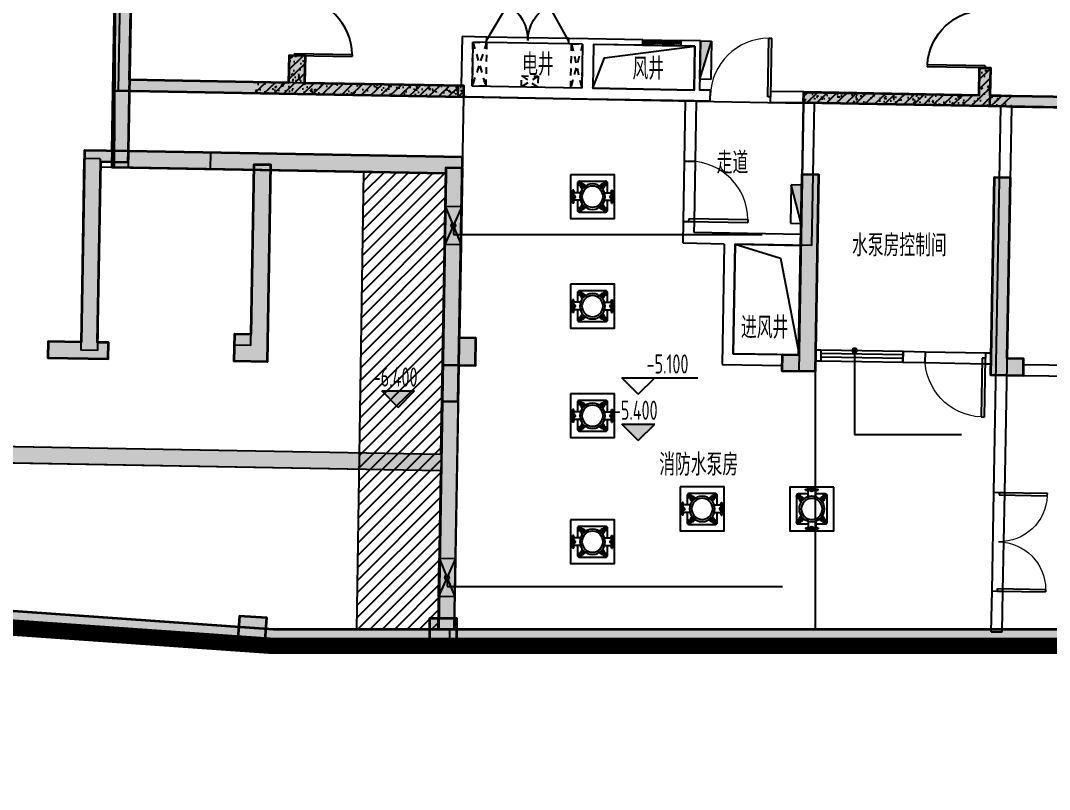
# Model space of a CAD drawing. Extents: x 512858 to 514372, y -232486 to -231710.
# Drawn here: x 512905.66 to 512924.43, y -232126.41 to -232112.37 of the extents above; entities that cross this region are included whole.
import ezdxf

# ---------------------------------------------------------------- set-up
doc = ezdxf.new("R2010")
doc.units = 0
doc.header["$LTSCALE"] = 1000
doc.linetypes.add('1#HXT-B1$0$CACHE2', pattern=[0.1875, 0.125, -0.0625])
doc.linetypes.add('DASH', pattern=[0.35, 0.25, -0.1])
doc.layers.get('0').update_dxf_attribs({"color": 252})
for name, color, linetype in [('0系统$0$00水提建筑条件', 252, 'Continuous'), ('1#HXT-B1$0$A-DOOR', 252, 'Continuous'), ('1#HXT-B1$0$A-FIRE-DOOR', 252, 'Continuous'), ('1#HXT-B1$0$A-HOLE-E', 252, 'Continuous'), ('1#HXT-B1$0$A-HOLE-H', 252, '1#HXT-B1$0$CACHE2'), ('1#HXT-B1$0$A-PATT-COLU', 252, 'Continuous'), ('1#HXT-B1$0$A-STR-CONC-B', 252, 'Continuous'), ('1#HXT-B1$0$A-WALL-S', 252, 'Continuous'), ('1#HXT-B1$0$A-WINDOW', 252, 'Continuous'), ('_0', 252, 'Continuous'), ('A-ANNO-HATC-PATT', 252, 'Continuous'), ('A-ANNO-LEVL', 252, 'Continuous'), ('A-ANNO-NOTE', 252, 'Continuous'), ('A-COLU-CONC', 252, 'Continuous'), ('A-DOOR-FIRE', 252, 'Continuous'), ('A-WALL-BLOK', 252, 'Continuous'), ('A-WALL-CONC', 252, 'Continuous'), ('AA-WALL', 252, 'Continuous'), ('PUB_HATCH', 252, 'Continuous'), ('WALL', 252, 'Continuous'), ('XHS', 252, 'Continuous'), ('Z', 252, 'Continuous'), ('建-房间名称', 252, 'Continuous'), ('面积线', 6, 'Continuous'), ('风井', 252, 'Continuous')]:
    doc.layers.add(name, color=color, linetype=linetype)
for name, color, linetype, lineweight in [('P-FIRE-FH', 252, 'Continuous', 25), ('s-colu-cons', 252, 'Continuous', 35), ('S-COLU-HATC', 252, 'Continuous', 25), ('S-WALL', 252, 'Continuous', 35), ('S-WALL-HATC', 252, 'Continuous', 25), ('面积-不计容-地下室-1', 4, 'Continuous', 0)]:
    doc.layers.add(name, color=color, linetype=linetype, lineweight=lineweight)
doc.styles.add('_TCH_DIM', font='TSSDENG.shx', dxfattribs={"width": 0.8, "bigfont": 'hztxt.shx'})
doc.styles.add('邻里中心-雨水$0$STANDARD', font='GBENOR', dxfattribs={"bigfont": 'GBCBIG'})
pattern_1 = [(45, (0, 0), (-88.38834764831844, 88.38834764831844), []), (50, (0, 0), (358.6300913003767, -31.37606749129755), [37.5, -412.5]), (355, (0, 0), (-69.3756668065, 376.0960668500059), [30, -330]), (100.4514, (29.88584, -2.61467), (289.2546908570108, 344.7197710304768), [31.870095, -350.571056]), (46.1842, (0, 100), (533.6205243128222, -82.75950716450905), [56.25, -618.75]), (96.63560000000001, (44.4683725, 93.1033465), (467.3313527743517, 487.0589354502209), [47.805144, -525.8565]), (351.1842, (0, 100), (467.3309725668136, 487.0593004626623), [45, -495]), (21, (50, 75), (298.4535260592309, -201.3094453326694), [37.5, -412.5]), (325.9999999999999, (50, 75), (121.6576659607912, 362.5750225234264), [30, -330]), (71.4514, (74.8711165, 58.224197), (420.111314290745, 161.2652483549762), [31.870095, -350.571056]), (37.5, (0, 0), (6.079927658645312, 166.4469269156558), [0, -326, 0, -335, 0, -331.25]), (7.5, (0, 0), (131.5347687210743, 197.2058559411801), [0, -191, 0, -318.5, 0, -126.25]), (-32.5, (-111.5, 0), (266.9112180862045, -11.27743586718988), [0, -125, 0, -390, 0, -517.5]), (-42.50000000000001, (-161.5, 0), (291.5930846711931, 50.05249116615887), [0, -162.5, 0, -259, 0, -367.5])]

# ---------------------------------------------------------------- blocks, each defined once
blk = doc.blocks.new('A$C1C124BEE')
at = {"layer": 'S-WALL-HATC', "linetype": 'ByBlock'}
h = blk.add_hatch(color=256, dxfattribs=at)
h.dxf.hatch_style = 1
h.paths.add_polyline_path([(28053.38798744511, -6199.694218740449), (28049.99147232203, -1389.958647348336), (23250.00640824402, -1390.037137743086), (23250.09287649579, -9699.724699086975), (20000.10071782628, -9699.75851758715), (20000.10071782628, -6199.758517392678), (15699.987583315, -6199.758517392736), (15700.06950031058, -6699.746202414914), (9099.312148992207, -6699.888233570033), (9099.312148992321, -9699.87193988898), (2900.037094892119, -9699.871939888806), (2900.113921938115, -4900.026571271068), (-3999.853670409764, -4900.098370376974), (-4000.05323486228, -9700.000177737034), (-7499.993458389188, -9700.000177737034), (-7501.719821469625, -9500.060376125446), (-7600.026042859186, -9500.000150431413), (-7599.94424115587, -1390.014462482533), (-9099.98571876681, -1390.025032227859), (-9100.023698410252, 3999.985774115485), (-9000.041838908452, 3999.938448828587), (-9000.002375454875, 4499.985774115485), (-9500.04704223189, 4499.980570792512), (-11024.42276301002, 4499.980570792686), (-11019.04300078005, 4199.885100074753), (-9500.043919533608, 4199.885100074753), (-9499.98252631037, -1700.065486644628), (-7999.982526395353, -1700.049878070306), (-7999.896159463795, -10000.00015043159), (-3699.988522814354, -10000.00015043153), (-3699.927658776753, -5200.043891266454), (2600.036813039915, -5200.043891266279), (2600.06831195252, -9999.939577398649), (9399.312148992554, -9999.939577398764), (9400.072622366832, -6999.811758462572), (16000.07262201107, -6999.743080739747), (16000.06741974631, -6499.800140617008), (19600.00940395833, -6499.8001425002), (19600.10383955867, -9999.76267984818), (23650.0932135242, -9999.72350470844), (23650.01202007802, -1790.383868436387), (27750.20234213606, -1790.316821236804), (27753.60022323055, -6499.677177672274), (33849.93941713776, -6499.578310350771), (33850.09963738581, -10663.78376662731), (34150.09963708103, -10663.75080059428), (34150.05351616245, -6199.635246307822)])
h = blk.add_hatch(color=256, dxfattribs=at)
h.dxf.hatch_style = 1
edge = h.paths.add_edge_path()
edge.add_line((-500.0237422719365, 4499.989590971149), (-500.0237422719365, 4499.999823057209))
edge.add_line((41049.99502414302, -2699.998694710084), (41049.99502414302, -2699.998885000474))
h.paths.add_polyline_path([(27749.96263950691, -5100.065193449205), (34149.98966924614, -5099.986356165027), (34149.99646506761, -4899.98635636596), (31249.99646707322, -4900.02867749182), (31249.99768022867, -4399.996621151398), (30949.99768022867, -4399.996621151398), (30949.99681364128, -4900.050449317845), (28049.96263950691, -4899.970984425803), (28049.96263950726, -1700.075359644601), (27749.96263950726, -1700.075359644776)])
at = {"layer": 'S-WALL-HATC'}
h = blk.add_hatch(color=256, dxfattribs=at)
h.dxf.hatch_style = 1
h.paths.add_polyline_path([(46749.9815794162, -3599.56074438896), (46749.98157941585, -5100.044353221718), (40350.02391563111, -5100.043351034226), (40350.02001244203, -4900.043351072061), (43550.02001244168, -4900.038909578405), (43549.99123931758, -4399.996621151164), (43749.99123931758, -4399.996621151164), (43750.01179351471, -4900.078200106509), (46449.98157941585, -4899.967226792185), (46449.98157941585, -3599.560744388844)])
at = {"layer": 'S-WALL-HATC', "linetype": 'ByBlock'}
h = blk.add_hatch(color=256, dxfattribs=at)
h.dxf.hatch_style = 1
h.paths.add_polyline_path([(27550.03365137114, -9700.00017694285), (27550.00894047366, -6400.026061336452), (28050.00893437595, -6400.021700562211), (28050.0089343763, -6200.021700562385), (27250.00894047378, -6200.021700522746), (27250.03365137149, -9700.00017694285), (26650.02769237116, -9700.000176942674), (26650.02769237151, -10000.00017694267), (27750.01138098282, -10000.03891114879), (27750.01138098282, -9700.03891114879)])
h = blk.add_hatch(color=256, dxfattribs=at)
h.dxf.hatch_style = 1
h.paths.add_polyline_path([(30349.31720263092, -6399.688846869336), (30349.31720263092, -9499.694849930005), (30050.09242328582, -9499.68284380855), (30050.09242328629, -9999.676840747765), (30649.31720263057, -9999.688846869336), (30649.31720263092, -6399.688846869336)])
h = blk.add_hatch(color=256, dxfattribs=at)
h.dxf.hatch_style = 1
h.paths.add_polyline_path([(34150.02723835048, -6399.688846869336), (34150.02723835025, -9499.694849930122), (34449.25201769522, -9499.68284380855), (34449.25201769522, -9999.67684074759), (33850.02723835059, -9999.688846869336), (33850.02723835059, -6399.688846869336)])
h = blk.add_hatch(color=256, dxfattribs=at)
h.dxf.hatch_style = 1
h.paths.add_polyline_path([(40349.98700491071, -6399.592117927154), (40349.98700491071, -9699.592117927154), (40050.76222556609, -9699.58011180564), (40050.76222556633, -9999.58011180564), (40649.98700491106, -9999.592117927037), (40649.98700491106, -6399.592117927212)])
h = blk.add_hatch(color=256, dxfattribs=at)
h.dxf.hatch_style = 1
h.paths.add_polyline_path([(44150.02723788132, -6399.592117927154), (44150.02723788098, -9699.592117927154), (44449.25201722595, -9699.58011180564), (44449.25201722595, -9999.58011180564), (43850.02723788132, -9999.592117927212), (43850.02723788132, -6399.592117927328)])
at = {"layer": 'S-WALL', "color": 5, "linetype": 'ByBlock'}
blk.add_lwpolyline([(9400.072622366832, -6999.811758462572), (16000.07262201107, -6999.743080739747), (16000.06741974631, -6499.800140617008), (19600.00940395833, -6499.8001425002), (19600.10383955867, -9999.76267984818), (23650.0932135242, -9999.72350470844), (23650.01202007802, -1790.383868436387), (27750.20234213606, -1790.316821236804), (27753.60022323055, -6499.677177672274), (33849.93941713776, -6499.578310350771), (33850.09963738581, -10663.78376662731), (34150.09963708103, -10663.75080059428), (34150.05351616245, -6199.635246307822), (28053.38798744511, -6199.694218740449), (28049.99147232203, -1389.958647348336), (23250.00640824402, -1390.037137743086), (23250.09287649579, -9699.724699086975), (20000.10071782628, -9699.75851758715), (20000.10071782628, -6199.758517392678), (15699.987583315, -6199.758517392736), (15700.06950031058, -6699.746202414914), (9099.312148992207, -6699.888233570033)], dxfattribs=at)
at = {"layer": 'S-WALL', "linetype": 'ByBlock', "lineweight": 35}
for points in [[(27749.96263950691, -5100.065193449205), (34149.98797029117, -5099.986356185924), (34149.99646506761, -4899.98635636596), (31249.99646707322, -4900.02867749182), (31249.99768022867, -4399.996621151398), (30949.99768022867, -4399.996621151398), (30949.99681364128, -4900.050449317845), (28049.96263950691, -4899.970984425803), (28049.96263950726, -1700.075359644601), (27749.96263950726, -1700.075359644776)], [(46749.9815794162, -3599.56074438896), (46749.98157941585, -5100.044353221718), (40350.02391563111, -5100.043351034226), (40350.02001244203, -4900.043351072061), (43550.02001244168, -4900.038909578405), (43549.99123931758, -4399.996621151164), (43749.99123931758, -4399.996621151164), (43750.01179351471, -4900.078200106509), (46449.98157941585, -4899.967226792185), (46449.98157941585, -3599.560744388844)], [(27550.03365137114, -9700.00017694285), (27550.00894047366, -6400.026061336452), (28050.00893437595, -6400.021700562211), (28050.0089343763, -6200.021700562385), (27250.00894047378, -6200.021700522746), (27250.03365137149, -9700.00017694285), (26650.02769237116, -9700.000176942674), (26650.02769237151, -10000.00017694267), (27750.01138098282, -10000.03891114879), (27750.01138098282, -9700.03891114879)], [(30349.31720263092, -9499.688846869336), (30349.31720263092, -6399.688846869336), (30649.31720263092, -6399.688846869336), (30649.31720263057, -9999.688846869336), (30649.31720263057, -9999.688846869336), (30649.31720263057, -9999.688846869336), (30049.31720263092, -9999.688846869336), (30049.31720263057, -9499.688846869336)], [(34150.02723835048, -9499.688846869336), (34150.02723835048, -6399.688846869336), (33850.02723835059, -6399.688846869336), (33850.02723835059, -9999.688846869336), (33850.02723835059, -9999.688846869336), (33850.02723835059, -9999.688846869336), (34450.02723835059, -9999.68884686951), (34450.02723835025, -9499.688846869336)], [(44150.02723788098, -9699.592117927212), (44150.02723788132, -6399.592117927212), (43850.02723788132, -6399.592117927328), (43850.02723788132, -9999.592117927212), (43850.02723788132, -9999.592117927212), (43850.02723788132, -9999.592117927212), (44450.02723788132, -9999.592117927037), (44450.02723788098, -9699.592117927037)]]:
    blk.add_lwpolyline(points, close=True, dxfattribs=at)
at = {"layer": 'S-WALL', "linetype": 'ByBlock', "lineweight": 35, "elevation": 4.60318101e-08}
blk.add_lwpolyline([(40349.98700491071, -9699.592117927154), (40349.98700491071, -6399.592117927154), (40649.98700491106, -6399.592117927212), (40649.98700491106, -9999.592117927037), (40649.98700491106, -9999.592117927037), (40649.98700491106, -9999.592117927037), (40049.98700491106, -9999.592117927154), (40049.98700491083, -9699.592117927154)], close=True, dxfattribs=at)
blk = doc.blocks.new('1#HXT-B1$0$$DorLib2D$00000231')
at = {"color": 0}
for p, q in [((-0.4999999999999947, 7.1e-15), (-0.2500000000000284, 0.4330127018921708)), ((0.5000000000000053, 7.1e-15), (0.250000000000032, 0.4330127018921708))]:
    blk.add_line(p, q, dxfattribs=at)
for centre, radius, start, end in [((-0.4999999999996803, 3.055e-13), 0.499999999999681, 0, 59.99999999996344), ((0.5000000000000426, -2.49e-14), 0.4999999999999835, 120.0000000000366, 180)]:
    blk.add_arc(centre, radius, start, end, dxfattribs=at)
blk = doc.blocks.new('1#HXT-B1$0$$WINLIB2D$00000039')
at = {"color": 0}
for points in [[(-0.4999999999983409, 0.5000000000445652), (-0.4999999999999964, -0.4999999999999716)], [(0.5000000000016591, 0.4999999999536158), (-0.4999999999983409, 0.5000000000445652)], [(0.4999999999983338, -0.5000000000463842), (0.4999999999999609, 0.4999999999999432)], [(-0.499999999999428, 0.1666666667124446), (0.500000000000572, 0.1666666666205998)], [(-0.4518745131427302, -0.1666666666260284), (-0.5000000000072298, 0.083585865078021)], [(-0.3838834764901549, -0.166666666632409), (-0.4479860405916831, 0.1666666667079113)], [(-0.3158924398378069, -0.166666666637866), (-0.3799950039392748, 0.1666666667006353)], [(-0.2479014031851996, -0.166666666645142), (-0.3120039672867243, 0.1666666666951784)], [(-0.1799103665328481, -0.1666666666505989), (-0.2440129306343159, 0.1666666666887977)], [(-0.1119193298802692, -0.1666666666569512), (-0.1760218939817904, 0.1666666666824455)], [(-0.0439282932278893, -0.1666666666633319), (-0.1080308573293216, 0.1666666666760648)], [(0.024062743424718, -0.1666666666696841), (-0.0400398206768031, 0.1666666666697125)], [(0.092053780077034, -0.1666666666751411), (0.0279512159755768, 0.1666666666642556)], [(0.1600448167296129, -0.1666666666815217), (0.0959422526280953, 0.1666666666578749)], [(0.2280358533819644, -0.166666666687874), (0.163933289280525, 0.1666666666505989)], [(0.2960268900345753, -0.1666666666942547), (0.231924325933047, 0.1666666666460657)], [(0.3640179266869801, -0.1666666667006069), (0.2999153625854838, 0.166666666639685)], [(0.4320089633395341, -0.1666666667060639), (0.3679063992380058, 0.166666666632409)], [(0.4999999999916831, -0.1666666667115209), (0.4358974358904746, 0.1666666666260568)], [(-0.500000000000572, -0.1666666666214951), (0.499999999999428, -0.1666666667124446)], [(0.4999999999983338, -0.5000000000463842), (-0.5000000000016662, -0.4999999999554348)]]:
    blk.add_lwpolyline(points, dxfattribs=at)
blk = doc.blocks.new('1#HXT-B1$0$$DorLib2D$00000001')
for p, q in [((0.45, 0.9750000000000001), (0.5000000000000002, 0.9750000000000001)), ((0.45, 0), (0.45, 0.9750000000000001)), ((0.5, 0), (0.5, 0.9750000000000001)), ((0.5, 0), (0.45, 0))]:
    blk.add_line(p, q)
at = {"lineweight": 13}
blk.add_arc((0.475, 0), 0.975, 91.4692835813538, 180, dxfattribs=at)
blk = doc.blocks.new('1#HXT-B1$0$$DorLib2D$00000225')
at = {"color": 0}
for p, q in [((0.4750000000000032, -0.0014478852985498), (0.4750000000000032, 0.7521225008925327)), ((0.4750000000000032, 0.7521225008925327), (0.5000000000000036, 0.7521225008925363)), ((0.5000000000000036, -0.0014478852985498), (0.5000000000000036, 0.7521225008925363)), ((-0.4999999999999982, -3.6e-15), (-0.5, 0.252035990386009)), ((-0.4750000000000014, 0.252035990386009), (-0.5, 0.252035990386009)), ((-0.4749999999999996, -3.6e-15), (-0.4750000000000014, 0.252035990386009)), ((-0.4749999999999996, -3.6e-15), (-0.4999999999999947, -3.6e-15)), ((0.4750000000000032, -0.0014478852985498), (0.4999999999999929, -0.0014478852985498))]:
    blk.add_line(p, q, dxfattribs=at)
for centre, radius, start, end in [((0.5046168020419071, -0.0019208093578129), 0.7546247204382253, 92.24926861260724, 179.7237749158362), ((-0.5007908120542499, 0.0025725639174823), 0.2507930763238999, 359.7898704778746, 84.09743784757413)]:
    blk.add_arc(centre, radius, start, end, dxfattribs=at)
blk = doc.blocks.new('1#HXT-B1')
at = {"layer": '1#HXT-B1$0$A-PATT-COLU'}
h = blk.add_hatch(dxfattribs=at)
h.set_pattern_fill('钢筋混凝土', color=256, scale=50, style=0)
h.set_pattern_definition(pattern_1)
h.paths.add_polyline_path([(-121006.9752885648, -1003870.913841226), (-121306.9752885648, -1003870.913841226), (-121306.9752885647, -1004370.913841226), (-121140.308621898, -1004437.580507892), (-121006.9752885647, -1004370.913841226)], flags=17)
h = blk.add_hatch(dxfattribs=at)
h.set_pattern_fill('钢筋混凝土', color=256, scale=50, style=0)
h.set_pattern_definition(pattern_1)
h.paths.add_polyline_path([(-108506.9755047691, -1003870.913841226), (-108706.9755047691, -1003870.913841226), (-108706.975504769, -1004370.913841226), (-108606.975504769, -1004437.580507892), (-108506.975504769, -1004370.913841226)], flags=17)
h = blk.add_hatch(dxfattribs=at)
h.set_pattern_fill('钢筋混凝土', color=256, scale=50, style=0)
h.set_pattern_definition(pattern_1)
h.paths.add_polyline_path([(-121906.9750723602, -1004370.913841226), (-121906.9750723602, -1004570.913841226), (-121106.9752885647, -1004570.913841226), (-121140.308621898, -1004437.580507892), (-121306.9752885647, -1004370.913841226)], flags=17)
h = blk.add_hatch(dxfattribs=at)
h.set_pattern_fill('钢筋混凝土', color=256, scale=50, style=0)
h.set_pattern_definition(pattern_1)
h.paths.add_polyline_path([(-121140.308621898, -1004437.580507892), (-121106.9752885647, -1004570.913841226), (-118106.9750723602, -1004570.913841226), (-118106.9750723602, -1004370.913841226), (-121006.9752885647, -1004370.913841226)], flags=17)
h = blk.add_hatch(dxfattribs=at)
h.set_pattern_fill('钢筋混凝土', color=256, scale=50, style=0)
h.set_pattern_definition(pattern_1)
h.paths.add_polyline_path([(-108606.975504769, -1004437.580507892), (-108706.975504769, -1004370.913841226), (-111906.9755047691, -1004370.913841226), (-111906.9755047691, -1004570.913841226), (-108606.975504769, -1004570.913841226)], flags=17)
h = blk.add_hatch(dxfattribs=at)
h.set_pattern_fill('钢筋混凝土', color=256, scale=50, style=0)
h.set_pattern_definition(pattern_1)
h.paths.add_polyline_path([(-108106.9755047691, -1004570.913841226), (-108106.9755047692, -1004370.913841226), (-108506.975504769, -1004370.913841226), (-108606.975504769, -1004437.580507892), (-108606.975504769, -1004570.913841226)], flags=17)
at = {"layer": '1#HXT-B1$0$A-DOOR'}
for p, q in [((-116206.9755047599, -1003470.916373806), (-117706.9755047599, -1003470.916373811)), ((-116206.9755047595, -1003570.916373806), (-117706.9755047595, -1003570.916373811))]:
    blk.add_line(p, q, dxfattribs=at)
at = {"layer": '1#HXT-B1$0$A-HOLE-E'}
blk.add_lwpolyline([(-115756.9755047145, -1004370.913841226), (-115548.7261873354, -1003811.875756063), (-113906.9755047282, -1003570.916373797)], dxfattribs=at)
blk.add_lwpolyline([(-113906.9755046536, -1003570.916373803), (-115756.9755047327, -1003570.916373803), (-115756.9755047328, -1004370.913841226), (-113906.9755046536, -1004370.913841226)], close=True, dxfattribs=at)
at = {"layer": '1#HXT-B1$0$A-HOLE-H'}
for points in [[(-117706.9755047315, -1004370.913841224), (-117956.9755047315, -1004370.913841224), (-117956.9755047315, -1003570.913841224), (-117706.9755047315, -1003570.913841224)], [(-115956.9755047262, -1004370.913841223), (-116156.9755047263, -1004370.913841223), (-116156.9755047262, -1003570.913841223), (-115956.9755047262, -1003570.913841223)], [(-116756.9755047263, -1004370.913841223), (-117056.9755047263, -1004370.913841223), (-117056.9755047263, -1004170.913841223), (-116756.9755047262, -1004170.913841223)]]:
    blk.add_lwpolyline(points, close=True, dxfattribs=at)
for points in [[(-117956.9755047315, -1003570.913841224), (-117706.9755047654, -1004370.911308649)], [(-117706.9755047455, -1003570.913841277), (-117956.9755047315, -1004370.913841224)], [(-116156.9755047262, -1003570.913841223), (-115956.9755047604, -1004370.911308649)], [(-115956.9755047403, -1003570.913841277), (-116156.9755047263, -1004370.913841223)], [(-117053.6383335839, -1004170.913841223), (-116753.6383335839, -1004370.913841223)], [(-116753.6383335841, -1004170.913841223), (-117053.6383335841, -1004370.913841223)]]:
    blk.add_lwpolyline(points, dxfattribs=at)
at = {"layer": '1#HXT-B1$0$A-STR-CONC-B'}
for p, q in [((-121306.9752885648, -1003870.913841226), (-121306.9752885647, -1004370.913841226)), ((-121006.9752885648, -1003870.913841226), (-121306.9752885648, -1003870.913841226)), ((-121006.9752885648, -1003870.913841226), (-121006.9752885647, -1004370.913841226)), ((-108706.9755047691, -1003870.913841226), (-108706.975504769, -1004370.913841226)), ((-108506.9755047691, -1003870.913841226), (-108706.9755047691, -1003870.913841226)), ((-108506.9755047691, -1003870.913841226), (-108506.975504769, -1004370.913841226)), ((-121906.9750723602, -1004370.913841226), (-121306.9752885647, -1004370.913841226)), ((-121006.9752885647, -1004370.913841226), (-118106.9750723602, -1004370.913841226)), ((-118106.9750723602, -1004370.913841226), (-118106.9750723602, -1004570.913841226)), ((-108706.975504769, -1004370.913841226), (-111906.9755047691, -1004370.913841226)), ((-111906.9755047691, -1004570.913841226), (-111906.9755047691, -1004370.913841226)), ((-108106.9755047692, -1004370.913841226), (-108506.975504769, -1004370.913841226)), ((-121906.9750723602, -1004570.913841226), (-121106.9752885647, -1004570.913841226)), ((-121106.9752885647, -1004570.913841226), (-118106.9750723602, -1004570.913841226)), ((-108606.975504769, -1004570.913841226), (-111906.9755047691, -1004570.913841226)), ((-108106.9755047691, -1004570.913841226), (-108606.975504769, -1004570.913841226))]:
    blk.add_line(p, q, dxfattribs=at)
at = {"layer": '1#HXT-B1$0$A-WALL-S'}
for p, q in [((-118156.9755047296, -1003470.916373813), (-118156.9755047293, -1004370.913841226)), ((-117706.9755047599, -1003470.916373811), (-118156.9755047296, -1003470.916373813)), ((-115856.9755047291, -1003470.916373804), (-116206.9755047599, -1003470.916373806)), ((-114856.9755047285, -1003470.9163738), (-115856.9755047291, -1003470.916373804)), ((-113806.975504728, -1003470.916373796), (-114156.9755047285, -1003470.916373798)), ((-113806.975504728, -1003470.916373796), (-113806.9755047292, -1004370.913841226)), ((-117956.9755047295, -1003570.916373812), (-117956.9755047293, -1004370.913841226)), ((-117706.9755047595, -1003570.916373812), (-117956.9755047295, -1003570.916373812)), ((-115956.9755047288, -1003570.916373805), (-116206.9755047595, -1003570.916373806)), ((-115956.9755047288, -1003570.916373805), (-115956.9755047288, -1004370.913841226)), ((-115756.9755047288, -1003570.916373804), (-115756.9755047288, -1004370.913841226)), ((-114856.9755047281, -1003570.9163738), (-115756.9755047288, -1003570.916373804)), ((-113906.9755047282, -1003570.916373797), (-114156.9755047281, -1003570.916373798)), ((-113906.9755047282, -1003570.916373797), (-113906.9755047292, -1004370.913841226)), ((-121306.9695135262, -1003870.914018125), (-121306.9695135262, -1003870.913841225)), ((-121306.9695135262, -1003870.914018125), (-121106.9695135262, -1003870.914018125)), ((-121106.9695135262, -1003870.914018125), (-121106.9695135262, -1003870.913841225)), ((-115956.9755047288, -1004370.913841226), (-117956.9755047293, -1004370.913841226)), ((-113906.9755047292, -1004370.913841226), (-115756.9755047288, -1004370.913841226)), ((-113606.9755047313, -1004370.913841226), (-113806.9755047292, -1004370.913841226)), ((-111906.9755047691, -1004370.913841226), (-112506.9755047313, -1004370.913841226)), ((-118056.9755047291, -1004570.913841226), (-118106.9750723602, -1004570.913841226)), ((-115856.9755047288, -1004570.913841226), (-118056.9755047293, -1004570.913841226)), ((-113906.9755047293, -1004570.913841226), (-115856.9755047288, -1004570.913841226)), ((-113606.9755047313, -1004570.913841226), (-113906.9755047293, -1004570.913841226)), ((-111906.9755047691, -1004570.913841226), (-112506.9755047313, -1004570.913841226))]:
    blk.add_line(p, q, dxfattribs=at)
for points in [[(-117706.9755047595, -1003570.916373811), (-117706.9755047599, -1003470.916373811)], [(-116206.9755047595, -1003570.916373806), (-116206.9755047599, -1003470.916373806)], [(-114856.9755047281, -1003570.9163738), (-114856.9755047285, -1003470.9163738)], [(-114156.9755047281, -1003570.916373797), (-114156.9755047285, -1003470.916373798)], [(-121306.9695135262, -1003870.913841225), (-121106.9695135262, -1003870.913841225)], [(-108706.975504769, -1003870.913841221), (-108506.975504769, -1003870.913841221)], [(-113606.9755047313, -1004570.913841226), (-113606.9755047313, -1004370.913841226)], [(-112506.9755047313, -1004570.913841226), (-112506.9755047313, -1004370.913841226)]]:
    blk.add_lwpolyline(points, dxfattribs=at)
at = {"layer": '1#HXT-B1$0$A-DOOR', "xscale": 1500, "yscale": -1500, "zscale": 100, "rotation": 180.0000000000008}
blk.add_blockref('1#HXT-B1$0$$DorLib2D$00000231', (-116956.9755047597, -1003520.916373809), dxfattribs=at)
at = {"layer": '1#HXT-B1$0$A-FIRE-DOOR', "zscale": 200}
for name, p, xscale, yscale, rotation in [('1#HXT-B1$0$$DorLib2D$00000225', (-121206.9695135262, -1003170.913841225), -1400, -1400, 90.00000000000334), ('1#HXT-B1$0$$DorLib2D$00000225', (-108606.9755047691, -1003170.913841221), -1400, 1400, 90.00000000000334), ('1#HXT-B1$0$$DorLib2D$00000001', (-113056.9755047313, -1004470.913841226), -1100, -1100, 180)]:
    blk.add_blockref(name, p, dxfattribs=dict(at, xscale=xscale, yscale=yscale, rotation=rotation))
at = {"layer": '1#HXT-B1$0$A-WINDOW', "xscale": 700, "yscale": 100, "zscale": 100, "rotation": 180.0000000000008}
blk.add_blockref('1#HXT-B1$0$$WINLIB2D$00000039', (-114506.9755047283, -1003520.916373799), dxfattribs=at)
blk = doc.blocks.new('$TwtSys$00000434')
for p, q in [((-0.5, 0.5), (-0.5, -0.5)), ((-0.5, -0.5), (0.5, 0.5)), ((0.5, 0.5), (-0.5, 0.5)), ((0.5, -0.5), (0.5, 0.5)), ((-0.5, -0.5), (0.5, -0.5))]:
    blk.add_line(p, q)
blk.add_solid([(0.5, -0.5), (0.5, 0.5), (-0.5, -0.5)])
blk = doc.blocks.new('A$C3CF8769D')
at = {"layer": 'P-FIRE-FH', "yscale": 199.9999999999999}
for p, xscale, zscale, rotation in [((49607.36065524234, -46597.6416599857), -700, 700, 268.9735608229119), ((51260.65335551172, -49227.69335132925), 699.9999999999999, 699.9999999999999, 88.97357418102004)]:
    blk.add_blockref('$TwtSys$00000434', p, dxfattribs=dict(at, xscale=xscale, zscale=zscale, rotation=rotation))
blk = doc.blocks.new('A$C5B776904')
at = {"layer": 'S-COLU-HATC'}
for points in [[(41665.20723236306, -57379.64036157617), (41700.06348472229, -56880.8567996262), (41201.2799227722, -56846.00054726715), (41166.42367041344, -57344.78410921711)], [(45168.63648038171, -57390.53273939167), (45168.63648038171, -56890.53273939167), (44668.63648038171, -56890.53273939167), (44668.63648038171, -57390.53273939167)]]:
    blk.add_hatch(color=256, dxfattribs=at).paths.add_polyline_path(points)
at = {"layer": 'S-WALL-HATC'}
h = blk.add_hatch(color=256, dxfattribs=at)
h.paths.add_polyline_path([(74118.61968148407, -57390.53273953614), (74118.61968148407, -59860.5616396204), (106018.6196814887, -59860.56163962354), (106018.6196814855, -57399.99999999814), (111068.6196814873, -57399.99999999814), (111068.6196814869, 0), (0, -7.276e-12), (0, -54446.10901031177), (41809.90582710411, -57390.53273953614)])
h.paths.add_polyline_path([(41820.45637227794, -57090.53273953614), (299.9999999995416, -54166.49321894255), (299.9999999995343, -299.9999999999927), (110768.6196814869, -299.9999999999927), (110768.6196814873, -57099.99999999953), (105718.6196814808, -57100.00000000116), (105718.6196814808, -59560.5616396215), (74418.61968148826, -59560.56163962034), (74418.61968148826, -57090.53273953637)], flags=16)
at = {"layer": 's-colu-cons'}
for points in [[(41665.20723236306, -57379.64036157617), (41700.06348472229, -56880.8567996262), (41201.2799227722, -56846.00054726715), (41166.42367041344, -57344.78410921711)], [(45168.63648038171, -57390.53273939167), (45168.63648038171, -56890.53273939167), (44668.63648038171, -56890.53273939167), (44668.63648038171, -57390.53273939167)]]:
    blk.add_lwpolyline(points, close=True, dxfattribs=at)
at = {"layer": 'S-WALL'}
blk.add_lwpolyline([(41809.90582710411, -57390.53273953614), (0, -54446.10901031177), (0, 0), (111068.6196814869, 0), (111068.6196814873, -57399.99999999814), (106018.6196814855, -57399.99999999814), (106018.6196814887, -59860.56163962354), (74118.61968148407, -59860.5616396204), (74118.61968148407, -57390.53273953614)], close=True, dxfattribs=at)
blk.add_lwpolyline([(41823.96453197721, -57090.77979841991), (299.9999999995343, -54166.49321894255), (299.9999999995343, -300), (110768.6196814869, -300), (110768.6196814873, -57099.99999999953), (105718.6196814808, -57100.00000000116), (105718.6196814808, -59560.5616396215), (74418.61968148826, -59560.56163962034), (74418.61968148826, -57090.53273953637), (41816.93952388224, -57090.53273953614)], dxfattribs=at)
blk = doc.blocks.new('xhs')
at = {"layer": 'XHS', "color": 1, "linetype": 'Continuous', "ltscale": 3}
for p, q in [((1082796.121067539, -25497.66036372475), (1082884.867305592, -25497.66036372475)), ((1082804.682756677, -25670.59044080071), (1082804.682756677, -25489.13285188965)), ((1082828.284596875, -25463.11631142191), (1083328.542688802, -25463.11631142191)), ((1082839.982470229, -25455.55534498982), (1082839.982470229, -25542.17740516953)), ((1082863.676530078, -25577.72984062723), (1082926.429596797, -25514.97677390866)), ((1082864.918481067, -25516.94240116171), (1082926.169527248, -25578.19344728283)), ((1082920.992598131, -25520.41377257399), (1082954.95715417, -25546.45509802393)), ((1083235.834687546, -25520.41377257399), (1083201.870131508, -25546.45509802393)), ((1083293.150755659, -25577.72984062723), (1083230.397688881, -25514.97677390866)), ((1083291.90880461, -25516.94240116171), (1083230.657758489, -25578.19344728283)), ((1083360.706218138, -25497.66036372475), (1083271.959980085, -25497.66036372475)), ((1083316.844815508, -25455.55534498982), (1083316.844815508, -25542.17740516953)), ((1083353.091548875, -25495.04222362332), (1083353.091548875, -25670.59044080071)), ((1082732.577207938, -25639.55374478392), (1082713.762671009, -25639.55374478392)), ((1082713.824052587, -25859.20905535511), (1082713.824052587, -25625.03038900189)), ((1082732.787183121, -25625.03038900189), (1082713.824052587, -25625.03038900189)), ((1082732.787183121, -25859.20905535511), (1082732.787183121, -25625.03038900189)), ((1082863.000679389, -25670.59044080071), (1082754.278731003, -25670.59044080071)), ((1082868.389852539, -25573.01651822619), (1082894.431177929, -25606.98107426457)), ((1083288.437433198, -25573.01651822619), (1083262.396107748, -25606.98107426457)), ((1083291.968511179, -25670.59044080071), (1083400.690459505, -25670.59044080071)), ((1083422.182007447, -25859.20905535511), (1083422.182007447, -25625.03038900189)), ((1083422.182007447, -25625.03038900189), (1083441.145137981, -25625.03038900189)), ((1083422.39198257, -25639.55374478392), (1083441.206519559, -25639.55374478392)), ((1083441.145137981, -25859.20905535511), (1083441.145137981, -25625.03038900189)), ((1082732.577207938, -25846.445615521), (1082713.762671009, -25846.445615521)), ((1082732.787183121, -25859.20905535511), (1082713.824052587, -25859.20905535511)), ((1082863.000679389, -25809.09299831681), (1082754.278731003, -25809.09299831681)), ((1082804.682756677, -25995.80368625216), (1082804.682756677, -25809.09299831681)), ((1082868.389852539, -25911.92001997523), (1082894.431177929, -25877.95546393685)), ((1083288.437433198, -25911.92001997523), (1083262.396107748, -25877.95546393685)), ((1083291.968511179, -25809.09299831681), (1083400.690459505, -25809.09299831681)), ((1083353.091548875, -25809.09299831681), (1083353.091548875, -25991.97863887839)), ((1083422.182007447, -25859.20905535511), (1083441.145137981, -25859.20905535511)), ((1083422.39198257, -25846.445615521), (1083441.206519559, -25846.445615521)), ((1082796.121067539, -25987.27617447666), (1082884.867305592, -25987.27617447666)), ((1083321.047630444, -26023.75631140761), (1082837.248817578, -26023.75631140761)), ((1082839.982470229, -26029.38119315199), (1082839.982470229, -25942.75913297228)), ((1082863.676530078, -25907.20669751458), (1082926.429596797, -25969.95976423315)), ((1082864.918481067, -25967.9941370397), (1082926.169527248, -25906.74309085898)), ((1082920.992598131, -25964.52276556782), (1082954.95715417, -25938.48144017748)), ((1083235.834687546, -25964.52276556782), (1083201.870131508, -25938.48144017748)), ((1083293.150755659, -25907.20669751458), (1083230.397688881, -25969.95976423315)), ((1083291.90880461, -25967.9941370397), (1083230.657758489, -25906.74309085898)), ((1083360.706218138, -25987.27617447666), (1083271.959980085, -25987.27617447666)), ((1083316.844815508, -26029.38119315199), (1083316.844815508, -25942.75913297228))]:
    blk.add_line(p, q, dxfattribs=at)
at = {"layer": 'XHS', "color": 1, "ltscale": 3}
for p, q in [((1082690.258470491, -25677.45368318848), (1082701.935382262, -25677.45368318848)), ((1082690.258470491, -25677.45368318848), (1082690.258470491, -25807.69638263277)), ((1082701.935382262, -25677.45368318848), (1082701.935382262, -25807.69638263277)), ((1082713.824052587, -25704.50230609469), (1082702.634118751, -25704.50230609469)), ((1082713.824052587, -25704.50230609469), (1082713.824052587, -25779.73713826231)), ((1083441.145137988, -25704.50230609469), (1083452.335071765, -25704.50230609469)), ((1083441.145137988, -25704.50230609469), (1083441.145137988, -25779.73713826231)), ((1083464.710720025, -25677.45368318848), (1083453.033808313, -25677.45368318848)), ((1083453.033808313, -25677.45368318848), (1083453.033808313, -25807.69638263277)), ((1083464.710720025, -25677.45368318848), (1083464.710720025, -25807.69638263277)), ((1083465.508030854, -25699.71002166561), (1083465.508030854, -25787.11767630867)), ((1082701.935382262, -25807.69638263277), (1082690.258470491, -25807.69638263277)), ((1082713.824052587, -25779.73713826231), (1082702.634118751, -25779.73713826231)), ((1083441.145137988, -25779.73713826231), (1083452.335071765, -25779.73713826231)), ((1083453.033808313, -25807.69638263277), (1083464.710720025, -25807.69638263277))]:
    blk.add_line(p, q, dxfattribs=at)
at = {"layer": 'XHS', "color": 1, "linetype": 'Continuous', "ltscale": 3}
for centre, radius in [((1082840.488676503, -25497.90158032469), 36.86400000000001), ((1082839.982470229, -25497.66036372475), 22.43429521557224), ((1083078.413642839, -25742.46826910071), 231.6520404203079), ((1082895.343586102, -25546.89173846535), 36.86400000000001), ((1082894.837379828, -25546.65052186541), 22.43429521557224), ((1083261.483699575, -25546.89173846535), 36.86400000000001), ((1083261.989905909, -25546.65052186541), 22.43429521557224), ((1083316.338609174, -25497.90158032469), 36.86400000000001), ((1083316.844815508, -25497.66036372475), 22.43429521557224), ((1083078.30076535, -25741.28086971335), 193.167037806141), ((1082745.429270104, -25742.30378752045), 5.467206218355708), ((1082895.343586102, -25938.04479967646), 36.86400000000001), ((1083261.483699575, -25938.04479967646), 36.86400000000001), ((1083409.539920464, -25742.30378752045), 5.467206218355708), ((1082840.488676503, -25987.03495781712), 36.86400000000001), ((1082839.982470229, -25987.27617447666), 22.43429521557224), ((1082894.837379828, -25938.28601633601), 22.43429521557224), ((1083261.989905909, -25938.28601633601), 22.43429521557224), ((1083316.338609174, -25987.03495781712), 36.86400000000001), ((1083316.844815508, -25987.27617447666), 22.43429521557224)]:
    blk.add_circle(centre, radius, dxfattribs=at)
for centre, radius, start, end in [((1082758.614885941, -25645.82671963267), 24.95353157980291, 169.8564021214002, 262.928569082758), ((1082720.654960349, -25743.03092317871), 37.55206743787135, 290.9002981570866, 69.09970184291343), ((1082859.928733185, -25645.82671963267), 24.95353157980291, 277.071430917242, 313.5182417438651), ((1083295.040457383, -25645.82671963267), 24.95353157980291, 226.481758256135, 262.928569082758), ((1083434.314230219, -25743.03092317871), 37.55206743787135, 110.9002981570866, 249.0997018429134), ((1083396.354304627, -25645.82671963267), 24.95353157980291, 277.071430917242, 10.14359787859975), ((1082750.561683908, -25826.22453402571), 17.84103204598614, 73.78740323498253, 185.194488002603), ((1082859.928733185, -25833.85671948485), 24.95353157980291, 49.4005627962817, 82.928569082758), ((1083295.040457383, -25833.85671948485), 24.95353157980291, 97.07143091724198, 130.5994372037183), ((1083404.4075066, -25826.22453402571), 17.84103204598614, 354.805511997397, 106.2125967650175)]:
    blk.add_arc(centre, radius, start, end, dxfattribs=at)
at = {"layer": 'Z'}
blk.add_lwpolyline([(1083478.30076535, -25341.28086971336), (1083478.30076535, -26141.28086971336), (1082678.30076535, -26141.28086971336), (1082678.30076535, -25341.28086971336)], close=True, dxfattribs=at)
blk = doc.blocks.new('A$C5DE05EB2')
at = {"layer": '0系统$0$00水提建筑条件', "linetype": 'Continuous', "xscale": -1}
for p in [(1085260.607994128, 22923.38592979452, -2.961829213e-07), (1085260.607994128, 20923.38592979452, -2.961829213e-07), (1085260.607994128, 18923.72210502392, -1.021539327e-07), (1087260.607994128, 17223.3859297944, -2.961829213e-07), (1085260.607994128, 16623.38592979452, -2.961829213e-07)]:
    blk.add_blockref('xhs', p, dxfattribs=at)
at = {"layer": '0系统$0$00水提建筑条件', "linetype": 'Continuous', "xscale": -1, "rotation": 270}
blk.add_blockref('xhs', (31924.6626203896, -1091597.495982145, -2.961829213e-07), dxfattribs=at)
blk = doc.blocks.new('$DorLib2D$00000001')
for p, q in [((0.45, 0.9750000000000001), (0.5000000000000002, 0.9750000000000001)), ((0.45, 0), (0.45, 0.9750000000000001)), ((0.5, 0), (0.5, 0.9750000000000001)), ((0.5, 0), (0.45, 0))]:
    blk.add_line(p, q)
at = {"lineweight": 13}
blk.add_arc((0.475, 0), 0.975, 91.4692835813538, 180, dxfattribs=at)
blk = doc.blocks.new('$WINLIB2D$00000001')
at = {"color": 0}
for points in [[(-0.4999999999999964, 0.5000000000000142), (-0.4999999999999964, -0.4999999999999858)], [(-0.4999999999999964, 0.5000000000000142), (0.5000000000000036, 0.5000000000000142)], [(0.5000000000000036, -0.4999999999999858), (0.5000000000000036, 0.5000000000000142)], [(0.5000000000000036, 0.1666666666666714), (-0.4999999999999964, 0.1666666666666714)], [(0.5000000000000036, -0.1666666666666572), (-0.4999999999999964, -0.1666666666666572)], [(-0.4999999999999964, -0.4999999999999858), (0.5000000000000036, -0.4999999999999858)]]:
    blk.add_lwpolyline(points, dxfattribs=at)
blk = doc.blocks.new('$DorLib2D$00000002')
for p, q in [((-0.5, -1e-16), (-0.5000000000000007, 0.4875)), ((-0.4750000000000007, 0.4875), (-0.5000000000000007, 0.4875)), ((-0.475, 0), (-0.4750000000000007, 0.4875)), ((0.475, 0), (0.4750000000000007, 0.4875)), ((0.4750000000000007, 0.4875), (0.5000000000000007, 0.4875)), ((0.5, -1e-16), (0.5000000000000007, 0.4875)), ((-0.5, -1e-16), (-0.475, 0)), ((0.5, -1e-16), (0.475, 0))]:
    blk.add_line(p, q)
at = {"lineweight": 13}
for centre, start, end in [((-0.4875, 0), 0, 88.53071641864632), ((0.4875, 0), 91.46928358135371, 180)]:
    blk.add_arc(centre, 0.4875, start, end, dxfattribs=at)
blk = doc.blocks.new('B-BZZ')
at = {"layer": 'A-ANNO-HATC-PATT'}
for points in [[(571706.4772505992, -83573.62031548592), (571671.6209982404, -84072.40387743589), (572170.4045601904, -84107.26012979465), (572205.2608125492, -83608.47656784469)], [(575173.8338082087, -83618.15250761056), (575173.8338082087, -84118.15250761056), (575673.8338082087, -84118.15250761056), (575673.8338082087, -83618.15250761056)]]:
    blk.add_hatch(color=256, dxfattribs=at).paths.add_polyline_path(points, flags=17)
at = {"layer": 'A-COLU-CONC'}
for points in [[(571671.6209982404, -84072.40387743589), (572170.4045601904, -84107.26012979465), (572205.2608125492, -83608.47656784469), (571706.4772505992, -83573.62031548592)], [(575173.8338082087, -84118.15250761056), (575673.8338082087, -84118.15250761056), (575673.8338082087, -83618.15250761056), (575173.8338082087, -83618.15250761056)]]:
    blk.add_lwpolyline(points, close=True, dxfattribs=at)

msp = doc.modelspace()

# ---------------------------------------------------------------- hatches: boundary and pattern name
h = msp.add_hatch()
h.set_pattern_fill('ANSI31', color=252, scale=0.1)
h.set_pattern_definition([(45, (512337.9463518945, -232401.4530680067), (-0.1122532015133644, 0.1122532015133644), [])])
h.paths.add_polyline_path([(512913.4251151943, -232115.1616197564), (512913.2945556465, -232123.4889681663), (512911.7945556465, -232123.4889681663), (512911.9253514713, -232115.1347914612)])
at = {"layer": 'A-ANNO-HATC-PATT'}
for points in [[(512907.3291754777, -232114.7525197904), (512907.6291310598, -232114.7576820361), (512907.6480614492, -232113.6577196924), (512907.3481058671, -232113.6525574466)], [(512907.6283654352, -232114.7577742314), (512907.622991339, -232115.0577260926), (512909.1227506454, -232115.0845965736), (512909.1281247417, -232114.7846447123)], [(512907.1171373778, -232114.8981954772), (512906.8171730179, -232114.8935713268), (512906.7632231925, -232118.3932466064), (512907.0631875524, -232118.3978707568)], [(512913.659298841, -232118.6664225575), (512913.3593469831, -232118.6610482721), (512913.3301908224, -232120.2883240827), (512913.4274876329, -232120.4400914069), (512913.6274555394, -232120.4436741974)], [(512878.7334907287, -232119.8184953787), (512878.5808634672, -232119.9657849012), (512913.324816537, -232120.5882759407), (512913.4274876329, -232120.4400914069), (512913.3301908224, -232120.2883240827), (512878.8861179901, -232119.6712058563)], [(512913.4274876329, -232120.4400914069), (512913.324816537, -232120.5882759407), (512913.2728925167, -232123.4862810236), (512913.5728443747, -232123.491655309), (512913.6274555394, -232120.4436741974)]]:
    msp.add_hatch(color=252, dxfattribs=at).paths.add_polyline_path(points, flags=17)
at = {"layer": 'A-ANNO-LEVL'}
for points in [[(512912.5515979906, -232119.4346739903), (512912.2515979906, -232119.1346739903), (512912.8515979905, -232119.1346739903)], [(512916.9314423188, -232120.0401797419), (512916.6314423187, -232119.740179742), (512917.2314423188, -232119.740179742)]]:
    msp.add_hatch(color=252, dxfattribs=at).paths.add_polyline_path(points, flags=17)
at = {"layer": 'A-ANNO-NOTE'}
for points in [[(512913.6173563107, -232116.1143908352, 0.9999999999999999), (512913.4973563107, -232116.1143908352, 0.9999999999999999)], [(512920.9400056092, -232118.3957883877, 0.9999999999999999), (512920.8200056092, -232118.3957883877, 0.9999999999999999)], [(512913.5024494285, -232122.5415295546, 0.9999999999999999), (512913.3824494286, -232122.5415295546, 0.9999999999999999)]]:
    msp.add_hatch(color=252, dxfattribs=at).paths.add_polyline_path(points, flags=17)
at = {"layer": 'PUB_HATCH'}
for points in [[(512910.2671113248, -232123.6390615655), (512910.2723865974, -232123.4890615655), (512868.7519302251, -232120.5650220449), (512868.6019302251, -232120.7048299405), (512868.4519302251, -232120.8446378362), (512910.2618360522, -232123.7890615655)], [(512910.2671156637, -232123.6389681663), (512910.2723909363, -232123.4889681663), (512878.548165186, -232121.2548190755), (512878.6711028551, -232121.3618151097), (512878.7920143366, -232121.5727349374), (512910.2618403911, -232123.7889681663)], [(512942.7205499066, -232123.6390615655), (512942.8705499066, -232123.4890615655), (512910.2723865974, -232123.4890615655), (512910.2671113248, -232123.6390615655), (512910.2618360522, -232123.7890615655), (512942.5705499066, -232123.7890615655)], [(512913.493011525, -232123.7889681663), (512913.493011525, -232123.4889681663), (512910.2723909363, -232123.4889681663), (512910.2671156637, -232123.6389681663), (512910.2618403911, -232123.7889681663)]]:
    msp.add_hatch(color=252, dxfattribs=at).paths.add_polyline_path(points, flags=17)

# ---------------------------------------------------------------- linework, layer by layer
at = {"color": 252, "elevation": 4.075546e-10}
msp.add_lwpolyline([(512920.1582611658, -232118.7824436124), (512920.1582611658, -232123.4890615655), (512913.5728443747, -232123.491655309), (512913.7469523292, -232113.7671837875), (512919.9463721509, -232113.8800299332), (512919.8586345949, -232118.7770753749)], close=True, dxfattribs=at)
at = {"layer": 'A-ANNO-LEVL', "color": 252}
for p, q in [((512916.9314423188, -232119.1951844583), (512916.6314423187, -232118.8951844583)), ((512916.6314423187, -232118.8951844583), (512918.0212884726, -232118.8951844583)), ((512916.9314423188, -232119.1951844583), (512917.2314423188, -232118.8951844583)), ((512912.5515979906, -232119.4346739903), (512912.2515979906, -232119.1346739903)), ((512912.2515979906, -232119.1346739903), (512912.8515979905, -232119.1346739903)), ((512912.5515979906, -232119.4346739903), (512912.8515979905, -232119.1346739903)), ((512916.9314423188, -232120.0401797419), (512916.6314423187, -232119.740179742)), ((512916.6314423187, -232119.740179742), (512917.2314423188, -232119.740179742)), ((512916.9314423188, -232120.0401797419), (512917.2314423188, -232119.740179742))]:
    msp.add_line(p, q, dxfattribs=at)
at = {"layer": 'A-ANNO-NOTE', "color": 252}
for p, q in [((512913.5573563107, -232116.1143908352), (512913.5589298579, -232116.2776469058)), ((512913.5589298579, -232116.2776469058), (512919.1913216782, -232116.2776469058)), ((512920.8800056092, -232118.3957883877), (512920.8800056092, -232119.9272933499)), ((512920.8800056092, -232119.9272933499), (512922.8290491411, -232119.9272933499)), ((512913.4424494285, -232122.5415295546), (512913.4440229757, -232122.7047856252)), ((512913.4440229757, -232122.7047856252), (512919.5637013706, -232122.7047856252))]:
    msp.add_line(p, q, dxfattribs=at)
at = {"layer": 'A-DOOR-FIRE', "color": 252}
for p, q in [((512917.756652843, -232116.039215932), (512917.7760164007, -232114.9393863759)), ((512917.9566218532, -232116.0427365789), (512917.9759854109, -232114.9429070227)), ((512922.1647407362, -232118.4188064002), (512923.2645642273, -232118.4385114355)), ((512922.1611580025, -232118.6187743077), (512923.2609814936, -232118.638479343)), ((512923.3861726748, -232122.7854626491), (512923.4185629218, -232120.9857540972)), ((512923.5861402916, -232122.7890615654), (512923.6185305387, -232120.9893530135))]:
    msp.add_line(p, q, dxfattribs=at)
at = {"layer": 'A-WALL-BLOK', "color": 252}
for p, q in [((512907.4486023178, -232113.6544100624), (512907.5099180675, -232110.1549666999)), ((512907.6520740079, -232113.4580240434), (512907.709887374, -232110.1584704766)), ((512913.6502968203, -232113.5655085471), (512907.6520740079, -232113.4580240434)), ((512913.6467135172, -232113.7654764444), (512913.6502968203, -232113.5655085471)), ((512913.6467135172, -232113.7654764444), (512907.4486023178, -232113.6544100624)), ((512923.3487334695, -232113.7392536385), (512923.3451507358, -232113.939221546)), ((512923.3487334695, -232113.7392536385), (512923.648893096, -232113.7446314615)), ((512923.648893096, -232113.7446314615), (512926.1486694124, -232113.7894188123)), ((512917.7760164007, -232114.9393863759), (512917.7953756179, -232113.8398033474)), ((512917.7953756179, -232113.8398033474), (512917.9953446281, -232113.8433239942)), ((512917.9759854109, -232114.9429070227), (512917.9953446281, -232113.8433239942)), ((512919.9027240152, -232116.2779241242), (512919.9464040037, -232113.8782800382)), ((512919.9464040037, -232113.8782800382), (512920.1463708781, -232113.8819199741)), ((512920.0990519951, -232116.481473725), (512920.1463708781, -232113.8819199741)), ((512923.3451507358, -232113.939221546), (512923.5453183169, -232113.9428078572)), ((512923.4185629218, -232120.9857540972), (512923.5453183169, -232113.9428078572)), ((512923.6185305387, -232120.9893530135), (512923.7452862251, -232113.9463905909)), ((512923.7452862251, -232113.9463905909), (512926.1450865555, -232113.9893867175)), ((512917.7496075698, -232116.4393799861), (512917.756652843, -232116.039215932)), ((512917.9530961342, -232116.2429936845), (512917.9566218532, -232116.0427365789)), ((512918.6033220348, -232116.2546434341), (512917.9530961342, -232116.2429936845)), ((512919.9027240152, -232116.2779241242), (512918.6033220348, -232116.2546434341)), ((512918.4997543806, -232116.4528199653), (512917.7496075698, -232116.4393799861)), ((512918.4997543806, -232116.4528199653), (512918.4603205477, -232118.6525960771)), ((512918.6997222883, -232116.4564026833), (512918.663873138, -232118.4562109382)), ((512920.0990519951, -232116.481473725), (512918.6997222883, -232116.4564026833)), ((512918.663873138, -232118.4562109382), (512919.5637211128, -232118.4723331035)), ((512919.5637211128, -232118.4723331035), (512919.5601383791, -232118.672301011)), ((512920.1654204128, -232118.382985491), (512920.1618376792, -232118.5829533985)), ((512920.1654204128, -232118.382985491), (512920.2653765524, -232118.3847763595)), ((512921.7651358584, -232118.4116468621), (512922.1647407362, -232118.4188064002)), ((512923.2645642273, -232118.4385114355), (512923.3649069325, -232118.4403092299)), ((512923.3649069325, -232118.4403092299), (512923.3613241988, -232118.6402771374)), ((512918.4603205477, -232118.6525960771), (512919.5601383791, -232118.672301011)), ((512920.1618376792, -232118.5829533985), (512920.2617938187, -232118.584744267)), ((512921.7615531247, -232118.6116147696), (512922.1611580025, -232118.6187743077)), ((512923.2609814936, -232118.638479343), (512923.3613241988, -232118.6402771374)), ((512923.9612542491, -232118.6510197653), (512923.9576715154, -232118.8509876728)), ((512923.9612542491, -232118.6510197653), (512925.1606605505, -232118.6725089803)), ((512923.9576715154, -232118.8509876728), (512925.1570778168, -232118.8724768878)), ((512923.3727434079, -232123.5316368413), (512923.3861726748, -232122.7854626491)), ((512923.5727110248, -232123.5352357576), (512923.5861402916, -232122.7890615654)), ((512923.3727434079, -232123.5316368413), (512923.5727110248, -232123.5352357576))]:
    msp.add_line(p, q, dxfattribs=at)
for points in [[(512917.7760164007, -232114.9393863759), (512917.9759854109, -232114.9429070227)], [(512917.756652843, -232116.039215932), (512917.9566218532, -232116.0427365789)], [(512920.2653765524, -232118.3847763595), (512920.2617938187, -232118.584744267)], [(512921.7651358584, -232118.4116468621), (512921.7615531247, -232118.6116147696)], [(512922.1647407362, -232118.4188064002), (512922.1611580025, -232118.6187743077)], [(512923.2645642273, -232118.4385114355), (512923.2609814936, -232118.638479343)], [(512923.4185629218, -232120.9857540972), (512923.6185305387, -232120.9893530135)], [(512923.3861726748, -232122.7854626491), (512923.5861402916, -232122.7890615654)]]:
    msp.add_lwpolyline(points, dxfattribs=at)
at = {"layer": 'A-WALL-CONC', "color": 252}
for p, q in [((512907.3291754777, -232114.7525197904), (512907.3481058671, -232113.6525574466)), ((512907.3481058671, -232113.6525574466), (512907.6480614492, -232113.6577196924)), ((512907.6291310598, -232114.7576820361), (512907.6480614492, -232113.6577196924)), ((512907.3291754777, -232114.7525197904), (512907.6291310598, -232114.7576820361)), ((512907.6283654352, -232114.7577742314), (512907.622991339, -232115.0577260926)), ((512907.6283654352, -232114.7577742314), (512909.1281247417, -232114.7846447123)), ((512906.8171730179, -232114.8935713268), (512906.7632231925, -232118.3932466064)), ((512907.1171373778, -232114.8981954772), (512906.8171730179, -232114.8935713268)), ((512907.1171373778, -232114.8981954772), (512907.0631875524, -232118.3978707568)), ((512909.1281247417, -232114.7846447123), (512909.1227506454, -232115.0845965736)), ((512907.622991339, -232115.0577260926), (512909.1227506454, -232115.0845965736)), ((512907.0631875524, -232118.3978707568), (512906.7632231925, -232118.3932466064)), ((512913.3593469831, -232118.6610482721), (512913.3301908224, -232120.2883240827)), ((512913.659298841, -232118.6664225575), (512913.3593469831, -232118.6610482721)), ((512913.659298841, -232118.6664225575), (512913.6274555394, -232120.4436741974)), ((512878.8861179901, -232119.6712058563), (512913.3301908224, -232120.2883240827)), ((512878.5808634672, -232119.9657849012), (512913.324816537, -232120.5882759407)), ((512913.6274555394, -232120.4436741974), (512913.5728443747, -232123.491655309)), ((512913.324816537, -232120.5882759407), (512913.2728925167, -232123.4862810236)), ((512913.5728443747, -232123.491655309), (512913.2728925167, -232123.4862810236))]:
    msp.add_line(p, q, dxfattribs=at)
at = {"layer": 'AA-WALL', "color": 252}
msp.add_lwpolyline([(512913.4251151943, -232115.1616197564), (512913.2945556465, -232123.4889681663), (512911.7945556465, -232123.4889681663), (512911.9253514713, -232115.1347914612)], close=True, dxfattribs=at)
at = {"layer": 'WALL', "color": 252}
for p, q in [((512910.2723865974, -232123.4890615655), (512868.7519302251, -232120.5650220449)), ((512910.2618360522, -232123.7890615655), (512868.4519302251, -232120.8446378362)), ((512910.2723909363, -232123.4889681663), (512878.548165186, -232121.2548190755)), ((512910.2618403911, -232123.7889681663), (512878.7920143366, -232121.5727349374)), ((512942.8705499066, -232123.4890615655), (512910.2723865974, -232123.4890615655)), ((512913.493011525, -232123.4889681663), (512910.2723909363, -232123.4889681663)), ((512913.493011525, -232123.7889681663), (512913.493011525, -232123.4889681663)), ((512942.5705499066, -232123.7890615655), (512910.2618360522, -232123.7890615655)), ((512913.493011525, -232123.7889681663), (512910.2618403911, -232123.7889681663))]:
    msp.add_line(p, q, dxfattribs=at)
at = {"layer": '面积-不计容-地下室-1', "linetype": 'DASH', "ltscale": 0.003, "const_width": 0.3}
msp.add_lwpolyline([(512868.4519302251, -232120.8446378362), (512910.2618360569, -232123.7890615653), (512942.5705499066, -232123.7890615653), (512942.5705499066, -232126.2590904656), (512974.4714084619, -232126.2590904656), (512974.4714084619, -232123.7985288259), (512979.5214084619, -232123.7985288259), (512979.5214084619, -232066.3985288259), (512868.4519302251, -232066.3985288259)], close=True, dxfattribs=at)
at = {"layer": '面积线', "color": 252}
msp.add_lwpolyline([(512868.7519302251, -232120.5650220449), (512910.268869749, -232123.4890615655), (512913.2945556465, -232123.4889681663), (512913.4220467106, -232115.1616249159), (512907.3730260982, -232115.053247632), (512907.4090144344, -232110.2531030677), (512903.3114524659, -232110.0797052179), (512903.1609806439, -232118.4781902938), (512899.1116551085, -232118.4056403751), (512899.1743501899, -232114.906333154), (512895.0749996502, -232114.8328874403), (512895.2660118043, -232115.3363328697), (512888.9670227058, -232115.2234774929)], dxfattribs=at)
at = {"layer": '面积线', "color": 252, "elevation": -7.07639e-11}
msp.add_lwpolyline([(512878.8861179901, -232119.6712058563), (512913.3301908224, -232120.2883240827), (512913.4220467106, -232115.1616249159), (512910.2225601886, -232115.1043013124), (512910.1598604988, -232118.6037225615), (512909.5599567831, -232118.5929739907), (512909.5653310684, -232118.2930221328), (512909.8652829263, -232118.2983964182), (512909.9226062201, -232115.0989271868), (512907.1230576534, -232115.0487672278), (512907.0657337432, -232118.2482365414), (512907.2657000646, -232118.2518192767), (512907.2603259191, -232118.5517711371), (512906.1605408859, -232118.5320666259), (512906.1659150315, -232118.2321147655), (512906.7657803855, -232118.2428626489), (512906.8284800443, -232114.7434431258), (512907.3291833865, -232114.7520602473), (512907.4097916717, -232110.2531169936), (512903.3096723765, -232110.179654501)], dxfattribs=at)
at = {"layer": '风井', "color": 252}
for points in [[(512868.7527887804, -232103.6596851924), (512870.2706852837, -232103.6868149764), (512870.1649962128, -232109.5858188542), (512871.6647564594, -232109.6126368603), (512871.5159401288, -232117.9113863144), (512876.0153504078, -232117.9919996691), (512876.0207250347, -232117.692016481), (512875.8207571267, -232117.6884337707), (512875.8798718479, -232114.3889632905), (512875.8799384339, -232114.3889644835), (512875.9033867381, -232113.0802043932), (512882.2021826112, -232113.2021648632), (512882.1739039632, -232114.8017922686), (512878.6740495149, -232114.7390160468), (512878.6203078372, -232117.7385917159), (512878.3203559754, -232117.7332176504), (512878.3203559754, -232118.0331695122), (512878.6149367046, -232118.0383771904), (512878.580404396, -232119.9657766763), (512913.3248161444, -232120.5882978541), (512913.2728925167, -232123.4862810236), (512910.2688740879, -232123.4862810236), (512868.7519302251, -232120.5650220449)], [(512913.2963467182, -232122.1885282893), (512913.5964158147, -232122.1939013541), (512913.5838835592, -232122.8937891613), (512913.2884816832, -232122.8891577308)]]:
    msp.add_lwpolyline(points, close=True, dxfattribs=at)
for points, elevation in [([(512913.4112536004, -232115.7613895699), (512913.7113226968, -232115.7667626347), (512913.6987904414, -232116.4666504418), (512913.4033885653, -232116.4620190113)], 6.05875e-11), ([(512919.8636805305, -232118.4777102641), (512918.6638732953, -232118.4562021671), (512918.6997201235, -232116.4565234417), (512919.8995273588, -232116.4780315386)], -2.3131e-12)]:
    msp.add_lwpolyline(points, close=True, dxfattribs=dict(at, elevation=elevation))
at = {"layer": '风井', "color": 252, "elevation": 6.05875e-11}
for points in [[(512913.7113240561, -232115.7667626591), (512913.4033885653, -232116.4620190113)], [(512913.4112536004, -232115.7613895699), (512913.6987918007, -232116.4666504632)]]:
    msp.add_lwpolyline(points, dxfattribs=at)
at = {"layer": '风井', "color": 252}
for points in [[(512918.7012463816, -232116.4564299897), (512919.5284010114, -232116.7134248075), (512919.8652067886, -232118.477616812)], [(512913.5964171739, -232122.1939013785), (512913.2884816832, -232122.8891577308)], [(512913.2963467182, -232122.1885282893), (512913.5838849185, -232122.8937891826)]]:
    msp.add_lwpolyline(points, dxfattribs=at)

# ---------------------------------------------------------------- block references
at = {"layer": '_0', "color": 252, "xscale": 0.001, "yscale": 0.001, "zscale": 0.001}
for name, p in [('A$C5B776904', (512868.4527887804, -232066.3985288259)), ('A$C3CF8769D', (512868.5520006623, -232066.4985288207)), ('A$C5DE05EB2', (512913.9150180461, -232112.7697495747, 3.78025e-09))]:
    msp.add_blockref(name, p, dxfattribs=at)
at = {"layer": 'A-DOOR-FIRE', "color": 252, "zscale": 0.2}
for name, p, xscale, yscale, rotation in [('$DorLib2D$00000001', (512917.8663191269, -232115.4910614774), -1.1, -1.1, 88.99135687737846), ('$WINLIB2D$00000001', (512921.0134648385, -232118.4981955645), 1.5, 0.2, 358.9735675019753), ('$DorLib2D$00000001', (512922.7128611149, -232118.5286428716), 1.1, -1.1, 358.9735675019753), ('$DorLib2D$00000002', (512923.5023516067, -232121.8874078313), 1.8, -1.8, 88.96893076576586)]:
    msp.add_blockref(name, p, dxfattribs=dict(at, xscale=xscale, yscale=yscale, rotation=rotation))
at = {"layer": 'AA-WALL', "color": 252, "xscale": 0.001, "yscale": 0.001, "zscale": 0.001}
msp.add_blockref('B-BZZ', (512337.9467328973, -232039.6709090577), dxfattribs=at)
at = {"layer": '风井', "color": 252, "xscale": 0.001, "yscale": 0.001, "zscale": 0.001}
for name, p, rotation in [('A$C1C124BEE', (512879.693925092, -232108.0562703837, -5.3875727994e-06), 358.9735741809012), ('1#HXT-B1', (513049.8218752824, -231111.4717128156, -2.6915403784e-06), 358.9740726087285)]:
    msp.add_blockref(name, p, dxfattribs=dict(at, rotation=rotation))

# ---------------------------------------------------------------- texts
at = {"layer": 'A-ANNO-LEVL', "color": 252, "style": '_TCH_DIM', "width": 0.6400000000000001}
for s, p in [('-5.100', (512917.0835961649, -232118.8171075352)), ('-6.400', (512912.0877518367, -232119.0565970672)), ('-5.400', (512916.4675961649, -232119.6621028189))]:
    msp.add_text(s, height=0.35, dxfattribs=at).set_placement(p)
at = {"layer": '建-房间名称', "color": 252, "style": '邻里中心-雨水$0$STANDARD'}
for s, p in [('电井', (512914.811839763, -232113.3785747996, 3.8427907e-09)), ('风井', (512916.826166464, -232113.4519847012, 3.8642489e-09)), ('走道', (512918.3624460114, -232115.1702612008)), ('水泵房控制间', (512920.8320744075, -232116.6785813392)), ('进风井', (512918.8051014294, -232118.1792802499)), ('消防水泵房', (512917.3146534158, -232120.6806803897))]:
    msp.add_text(s, height=0.4, dxfattribs=at).set_placement(p)

doc.saveas('drawing.dxf')
